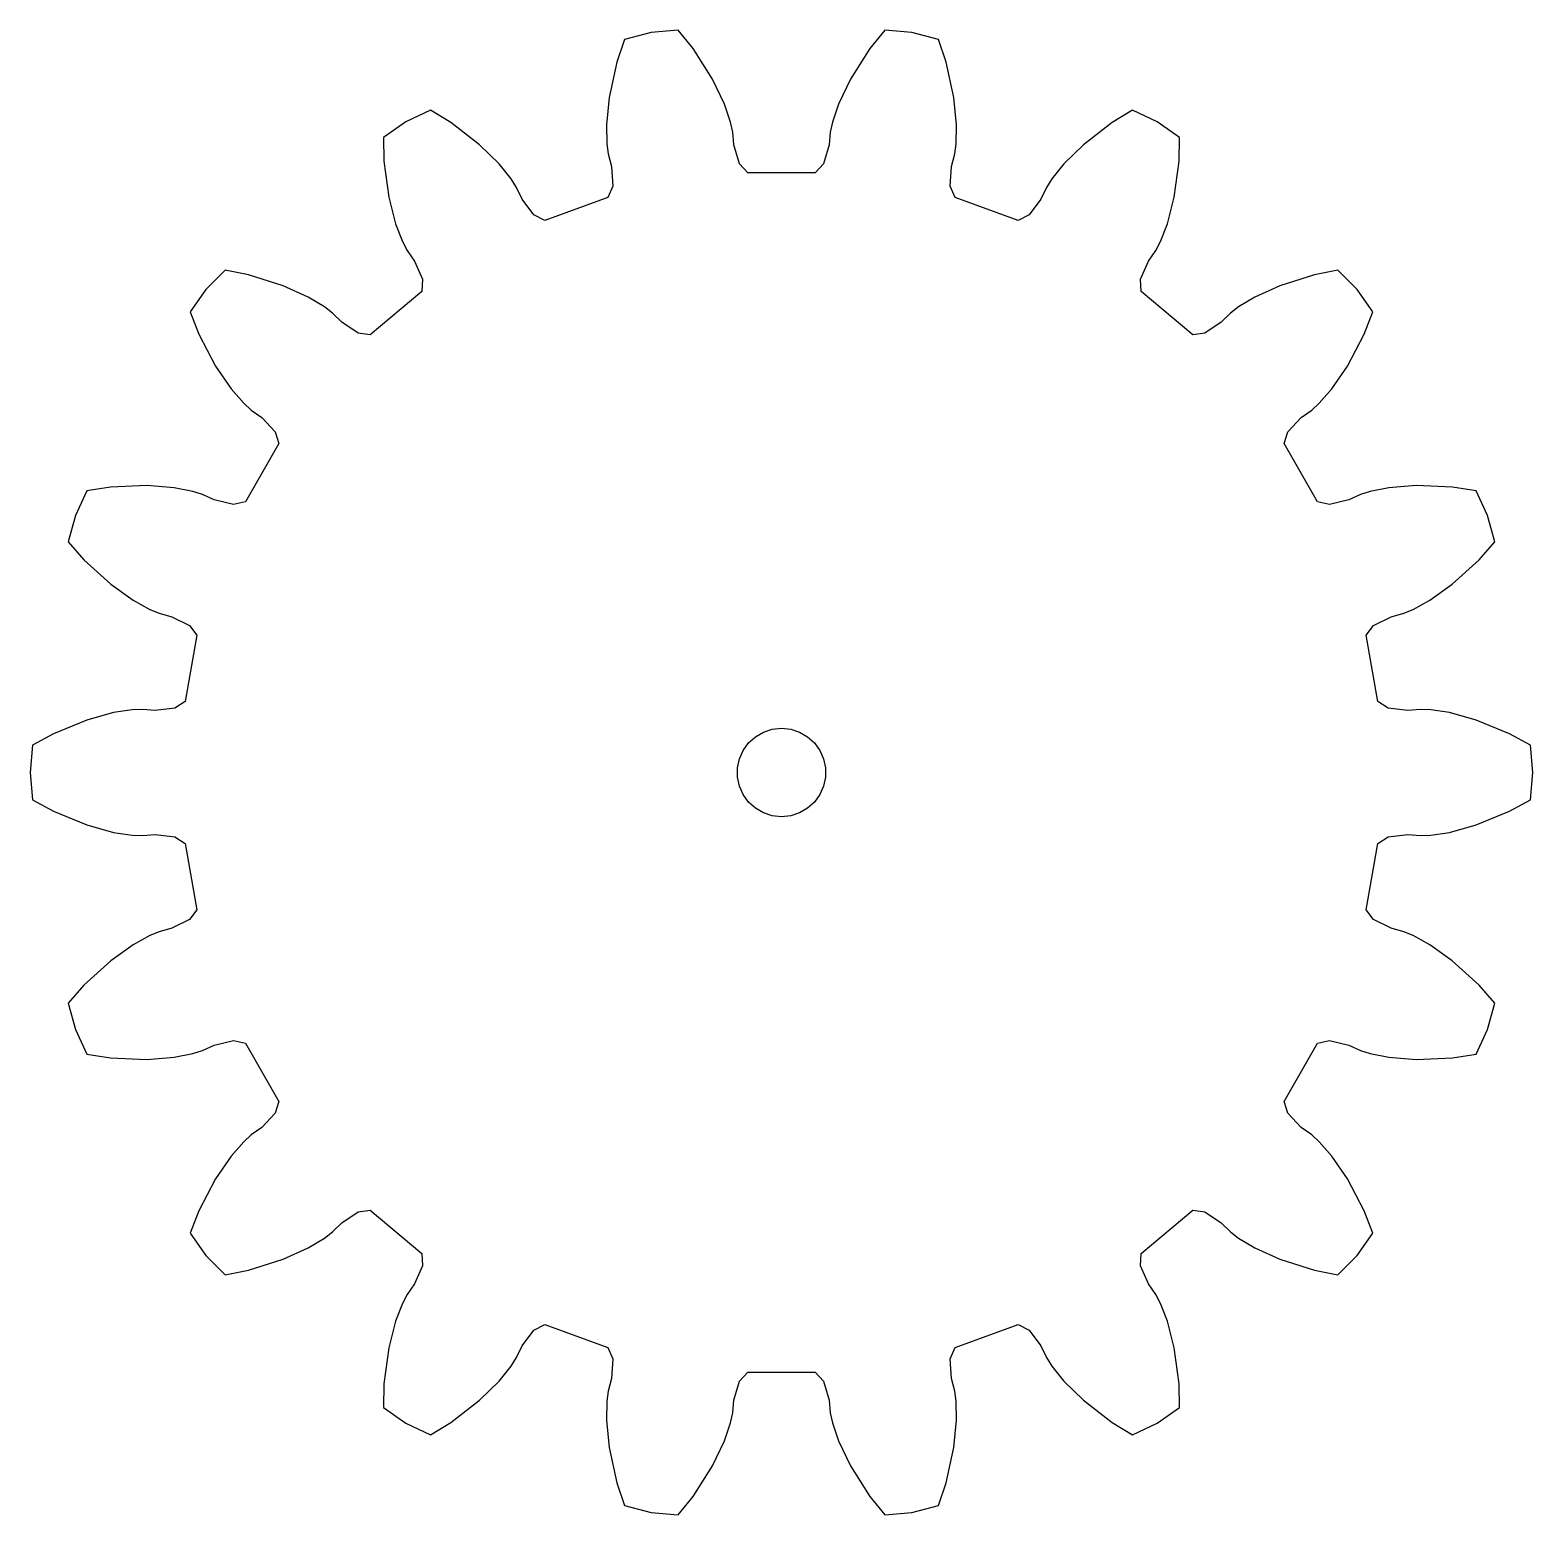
# Model space of a CAD drawing. Header units: metres. Extents: x -25.5 to 25.5, y -25.2 to 25.2.
import ezdxf

# ---------------------------------------------------------------- set-up
doc = ezdxf.new("R2010")
doc.units = ezdxf.units.M

msp = doc.modelspace()

# ---------------------------------------------------------------- linework, layer by layer
for p, q in [((-4.422, 25.078), (-5.317, 24.838)), ((-3.499, 25.159), (-4.422, 25.078)), ((-2.992, 24.53), (-3.499, 25.159)), ((3.499, 25.159), (2.992, 24.53)), ((4.422, 25.078), (3.499, 25.159)), ((5.317, 24.838), (4.422, 25.078)), ((-5.317, 24.838), (-5.578, 24.074)), ((-2.337, 23.49), (-2.992, 24.53)), ((2.992, 24.53), (2.337, 23.49)), ((5.578, 24.074), (5.317, 24.838)), ((-5.578, 24.074), (-5.838, 22.873)), ((5.838, 22.873), (5.578, 24.074)), ((-1.934, 22.647), (-2.337, 23.49)), ((2.337, 23.49), (1.934, 22.647)), ((-11.893, 22.445), (-12.732, 22.053)), ((-11.201, 22.027), (-11.893, 22.445)), ((-5.838, 22.873), (-5.929, 21.943)), ((-1.727, 22.041), (-1.934, 22.647)), ((1.934, 22.647), (1.727, 22.041)), ((5.929, 21.943), (5.838, 22.873)), ((11.893, 22.445), (11.201, 22.027)), ((12.732, 22.053), (11.893, 22.445)), ((-12.732, 22.053), (-13.491, 21.522)), ((-10.23, 21.274), (-11.201, 22.027)), ((-5.929, 21.943), (-5.916, 21.302)), ((-1.653, 21.702), (-1.727, 22.041)), ((1.727, 22.041), (1.653, 21.702)), ((5.916, 21.302), (5.929, 21.943)), ((11.201, 22.027), (10.23, 21.274)), ((13.491, 21.522), (12.732, 22.053)), ((-13.491, 21.522), (-13.476, 20.714)), ((-1.611, 21.267), (-1.653, 21.702)), ((1.653, 21.702), (1.611, 21.267)), ((13.476, 20.714), (13.491, 21.522)), ((-9.563, 20.62), (-10.23, 21.274)), ((-5.916, 21.302), (-5.869, 20.959)), ((-5.869, 20.959), (-5.76, 20.535)), ((-1.42, 20.626), (-1.611, 21.267)), ((1.611, 21.267), (1.42, 20.626)), ((5.76, 20.535), (5.869, 20.959)), ((5.869, 20.959), (5.916, 21.302)), ((10.23, 21.274), (9.563, 20.62)), ((-13.476, 20.714), (-13.309, 19.497)), ((-9.161, 20.121), (-9.563, 20.62)), ((-5.76, 20.535), (-5.72, 19.868)), ((-1.139, 20.322), (-1.42, 20.626)), ((1.42, 20.626), (1.139, 20.322)), ((5.72, 19.868), (5.76, 20.535)), ((9.563, 20.62), (9.161, 20.121)), ((13.309, 19.497), (13.476, 20.714)), ((-8.976, 19.828), (-9.161, 20.121)), ((-5.72, 19.868), (-5.881, 19.486)), ((1.139, 20.322), (-1.139, 20.322)), ((5.881, 19.486), (5.72, 19.868)), ((9.161, 20.121), (8.976, 19.828)), ((-13.309, 19.497), (-13.076, 18.592)), ((-8.787, 19.433), (-8.976, 19.828)), ((-8.389, 18.897), (-8.787, 19.433)), ((-5.881, 19.486), (-8.02, 18.707)), ((8.02, 18.707), (5.881, 19.486)), ((8.787, 19.433), (8.389, 18.897)), ((8.976, 19.828), (8.787, 19.433)), ((13.076, 18.592), (13.309, 19.497)), ((-8.02, 18.707), (-8.389, 18.897)), ((8.389, 18.897), (8.02, 18.707)), ((-13.076, 18.592), (-12.845, 17.994)), ((12.845, 17.994), (13.076, 18.592)), ((-12.845, 17.994), (-12.684, 17.688)), ((12.684, 17.688), (12.845, 17.994)), ((-12.684, 17.688), (-12.436, 17.327)), ((-12.436, 17.327), (-12.17, 16.714)), ((12.17, 16.714), (12.436, 17.327)), ((12.436, 17.327), (12.684, 17.688)), ((-18.852, 17.024), (-19.507, 16.368)), ((-18.059, 16.868), (-18.852, 17.024)), ((-16.889, 16.492), (-18.059, 16.868)), ((18.059, 16.868), (16.889, 16.492)), ((18.852, 17.024), (18.059, 16.868)), ((19.507, 16.368), (18.852, 17.024)), ((-19.507, 16.368), (-20.039, 15.61)), ((-16.039, 16.106), (-16.889, 16.492)), ((-12.19, 16.299), (-13.935, 14.836)), ((-12.17, 16.714), (-12.19, 16.299)), ((12.19, 16.299), (12.17, 16.714)), ((13.935, 14.836), (12.19, 16.299)), ((16.889, 16.492), (16.039, 16.106)), ((20.039, 15.61), (19.507, 16.368)), ((-15.49, 15.775), (-16.039, 16.106)), ((16.039, 16.106), (15.49, 15.775)), ((-20.039, 15.61), (-19.747, 14.856)), ((-15.216, 15.562), (-15.49, 15.775)), ((-14.904, 15.256), (-15.216, 15.562)), ((15.216, 15.562), (14.904, 15.256)), ((15.49, 15.775), (15.216, 15.562)), ((19.747, 14.856), (20.039, 15.61)), ((-19.747, 14.856), (-19.175, 13.769)), ((-14.346, 14.888), (-14.904, 15.256)), ((-13.935, 14.836), (-14.346, 14.888)), ((14.346, 14.888), (13.935, 14.836)), ((14.904, 15.256), (14.346, 14.888)), ((19.175, 13.769), (19.747, 14.856)), ((-19.175, 13.769), (-18.646, 12.998)), ((18.646, 12.998), (19.175, 13.769)), ((-18.646, 12.998), (-18.225, 12.516)), ((18.225, 12.516), (18.646, 12.998)), ((-18.225, 12.516), (-17.968, 12.283)), ((-17.968, 12.283), (-17.612, 12.028)), ((17.612, 12.028), (17.968, 12.283)), ((17.968, 12.283), (18.225, 12.516)), ((-17.612, 12.028), (-17.153, 11.543)), ((17.153, 11.543), (17.612, 12.028)), ((-17.153, 11.543), (-17.03, 11.147)), ((17.03, 11.147), (17.153, 11.543)), ((-17.03, 11.147), (-18.169, 9.175)), ((18.169, 9.175), (17.03, 11.147)), ((-21.512, 9.721), (-22.739, 9.674)), ((-20.58, 9.649), (-21.512, 9.721)), ((21.512, 9.721), (20.58, 9.649)), ((22.739, 9.674), (21.512, 9.721)), ((-23.538, 9.549), (-23.929, 8.709)), ((-22.739, 9.674), (-23.538, 9.549)), ((-19.951, 9.525), (-20.58, 9.649)), ((-19.621, 9.419), (-19.951, 9.525)), ((-19.223, 9.238), (-19.621, 9.419)), ((-18.573, 9.083), (-19.223, 9.238)), ((-18.169, 9.175), (-18.573, 9.083)), ((18.573, 9.083), (18.169, 9.175)), ((19.223, 9.238), (18.573, 9.083)), ((19.621, 9.419), (19.223, 9.238)), ((19.951, 9.525), (19.621, 9.419)), ((20.58, 9.649), (19.951, 9.525)), ((23.538, 9.549), (22.739, 9.674)), ((23.929, 8.709), (23.538, 9.549)), ((-23.929, 8.709), (-24.169, 7.815)), ((24.169, 7.815), (23.929, 8.709)), ((-24.169, 7.815), (-23.637, 7.206)), ((23.637, 7.206), (24.169, 7.815)), ((-23.637, 7.206), (-22.728, 6.38)), ((22.728, 6.38), (23.637, 7.206)), ((-22.728, 6.38), (-21.967, 5.837)), ((21.967, 5.837), (22.728, 6.38)), ((-21.967, 5.837), (-21.406, 5.528)), ((21.406, 5.528), (21.967, 5.837)), ((-21.406, 5.528), (-21.085, 5.397)), ((-21.085, 5.397), (-20.664, 5.279)), ((-20.664, 5.279), (-20.066, 4.98)), ((20.066, 4.98), (20.664, 5.279)), ((20.664, 5.279), (21.085, 5.397)), ((21.085, 5.397), (21.406, 5.528)), ((-19.815, 4.65), (-20.211, 2.408)), ((-20.066, 4.98), (-19.815, 4.65)), ((19.815, 4.65), (20.066, 4.98)), ((20.211, 2.408), (19.815, 4.65)), ((-22.006, 2.127), (-22.639, 2.028)), ((-21.66, 2.14), (-22.006, 2.127)), ((-21.223, 2.106), (-21.66, 2.14)), ((-20.559, 2.183), (-21.223, 2.106)), ((-20.211, 2.408), (-20.559, 2.183)), ((20.559, 2.183), (20.211, 2.408)), ((21.223, 2.106), (20.559, 2.183)), ((21.66, 2.14), (21.223, 2.106)), ((22.006, 2.127), (21.66, 2.14)), ((22.639, 2.028), (22.006, 2.127)), ((-23.539, 1.778), (-24.676, 1.313)), ((-22.639, 2.028), (-23.539, 1.778)), ((23.539, 1.778), (22.639, 2.028)), ((24.676, 1.313), (23.539, 1.778)), ((-24.676, 1.313), (-25.384, 0.923)), ((-1.115, 1.004), (-0.882, 1.214)), ((-0.882, 1.214), (-0.61, 1.37)), ((-0.61, 1.37), (-0.312, 1.467)), ((-0.312, 1.467), (0, 1.5)), ((0, 1.5), (0.312, 1.467)), ((0.312, 1.467), (0.61, 1.37)), ((0.61, 1.37), (0.882, 1.214)), ((0.882, 1.214), (1.115, 1.004)), ((25.384, 0.923), (24.676, 1.313)), ((-25.384, 0.923), (-25.465, 0)), ((-1.427, 0.464), (-1.299, 0.75)), ((-1.299, 0.75), (-1.115, 1.004)), ((1.115, 1.004), (1.299, 0.75)), ((1.299, 0.75), (1.427, 0.464)), ((25.465, 0), (25.384, 0.923)), ((-1.492, 0.157), (-1.427, 0.464)), ((-1.492, -0.157), (-1.492, 0.157)), ((1.427, 0.464), (1.492, 0.157)), ((1.492, 0.157), (1.492, -0.157)), ((-25.465, 0), (-25.384, -0.923)), ((-1.427, -0.464), (-1.492, -0.157)), ((-1.299, -0.75), (-1.427, -0.464)), ((1.427, -0.464), (1.299, -0.75)), ((1.492, -0.157), (1.427, -0.464)), ((25.384, -0.923), (25.465, 0)), ((-25.384, -0.923), (-24.676, -1.313)), ((-1.115, -1.004), (-1.299, -0.75)), ((-0.882, -1.214), (-1.115, -1.004)), ((1.115, -1.004), (0.882, -1.214)), ((1.299, -0.75), (1.115, -1.004)), ((24.676, -1.313), (25.384, -0.923)), ((-24.676, -1.313), (-23.539, -1.778)), ((-0.61, -1.37), (-0.882, -1.214)), ((-0.312, -1.467), (-0.61, -1.37)), ((0, -1.5), (-0.312, -1.467)), ((0.312, -1.467), (0, -1.5)), ((0.61, -1.37), (0.312, -1.467)), ((0.882, -1.214), (0.61, -1.37)), ((23.539, -1.778), (24.676, -1.313)), ((-23.539, -1.778), (-22.639, -2.028)), ((-22.639, -2.028), (-22.006, -2.127)), ((22.006, -2.127), (22.639, -2.028)), ((22.639, -2.028), (23.539, -1.778)), ((-22.006, -2.127), (-21.66, -2.14)), ((-21.66, -2.14), (-21.223, -2.106)), ((-21.223, -2.106), (-20.559, -2.183)), ((-20.559, -2.183), (-20.211, -2.408)), ((-20.211, -2.408), (-19.815, -4.65)), ((19.815, -4.65), (20.211, -2.408)), ((20.211, -2.408), (20.559, -2.183)), ((20.559, -2.183), (21.223, -2.106)), ((21.223, -2.106), (21.66, -2.14)), ((21.66, -2.14), (22.006, -2.127)), ((-20.066, -4.98), (-20.664, -5.279)), ((-19.815, -4.65), (-20.066, -4.98)), ((20.066, -4.98), (19.815, -4.65)), ((20.664, -5.279), (20.066, -4.98)), ((-21.406, -5.528), (-21.967, -5.837)), ((-21.085, -5.397), (-21.406, -5.528)), ((-20.664, -5.279), (-21.085, -5.397)), ((21.085, -5.397), (20.664, -5.279)), ((21.406, -5.528), (21.085, -5.397)), ((21.967, -5.837), (21.406, -5.528)), ((-21.967, -5.837), (-22.728, -6.38)), ((22.728, -6.38), (21.967, -5.837)), ((-22.728, -6.38), (-23.637, -7.206)), ((23.637, -7.206), (22.728, -6.38)), ((-23.637, -7.206), (-24.169, -7.815)), ((24.169, -7.815), (23.637, -7.206)), ((-24.169, -7.815), (-23.929, -8.709)), ((23.929, -8.709), (24.169, -7.815)), ((-23.929, -8.709), (-23.538, -9.549)), ((-19.223, -9.238), (-18.573, -9.083)), ((-18.573, -9.083), (-18.169, -9.175)), ((18.169, -9.175), (18.573, -9.083)), ((18.573, -9.083), (19.223, -9.238)), ((23.538, -9.549), (23.929, -8.709)), ((-23.538, -9.549), (-22.739, -9.674)), ((-22.739, -9.674), (-21.512, -9.721)), ((-21.512, -9.721), (-20.58, -9.649)), ((-20.58, -9.649), (-19.951, -9.525)), ((-19.951, -9.525), (-19.621, -9.419)), ((-19.621, -9.419), (-19.223, -9.238)), ((-18.169, -9.175), (-17.03, -11.147)), ((17.03, -11.147), (18.169, -9.175)), ((19.223, -9.238), (19.621, -9.419)), ((19.621, -9.419), (19.951, -9.525)), ((19.951, -9.525), (20.58, -9.649)), ((20.58, -9.649), (21.512, -9.721)), ((21.512, -9.721), (22.739, -9.674)), ((22.739, -9.674), (23.538, -9.549)), ((-17.03, -11.147), (-17.153, -11.543)), ((17.153, -11.543), (17.03, -11.147)), ((-17.153, -11.543), (-17.612, -12.028)), ((17.612, -12.028), (17.153, -11.543)), ((-17.612, -12.028), (-17.968, -12.283)), ((17.968, -12.283), (17.612, -12.028)), ((-18.225, -12.516), (-18.646, -12.998)), ((-17.968, -12.283), (-18.225, -12.516)), ((18.225, -12.516), (17.968, -12.283)), ((18.646, -12.998), (18.225, -12.516)), ((-18.646, -12.998), (-19.175, -13.769)), ((19.175, -13.769), (18.646, -12.998)), ((-19.175, -13.769), (-19.747, -14.856)), ((19.747, -14.856), (19.175, -13.769)), ((-19.747, -14.856), (-20.039, -15.61)), ((-15.216, -15.562), (-14.904, -15.256)), ((-14.904, -15.256), (-14.346, -14.888)), ((-14.346, -14.888), (-13.935, -14.836)), ((-13.935, -14.836), (-12.19, -16.299)), ((12.19, -16.299), (13.935, -14.836)), ((13.935, -14.836), (14.346, -14.888)), ((14.346, -14.888), (14.904, -15.256)), ((14.904, -15.256), (15.216, -15.562)), ((20.039, -15.61), (19.747, -14.856)), ((-20.039, -15.61), (-19.507, -16.368)), ((-16.039, -16.106), (-15.49, -15.775)), ((-15.49, -15.775), (-15.216, -15.562)), ((15.216, -15.562), (15.49, -15.775)), ((15.49, -15.775), (16.039, -16.106)), ((19.507, -16.368), (20.039, -15.61)), ((-16.889, -16.492), (-16.039, -16.106)), ((16.039, -16.106), (16.889, -16.492)), ((-19.507, -16.368), (-18.852, -17.024)), ((-18.059, -16.868), (-16.889, -16.492)), ((-12.17, -16.714), (-12.436, -17.327)), ((-12.19, -16.299), (-12.17, -16.714)), ((12.17, -16.714), (12.19, -16.299)), ((12.436, -17.327), (12.17, -16.714)), ((16.889, -16.492), (18.059, -16.868)), ((18.852, -17.024), (19.507, -16.368)), ((-18.852, -17.024), (-18.059, -16.868)), ((18.059, -16.868), (18.852, -17.024)), ((-12.684, -17.688), (-12.845, -17.994)), ((-12.436, -17.327), (-12.684, -17.688)), ((12.684, -17.688), (12.436, -17.327)), ((12.845, -17.994), (12.684, -17.688)), ((-12.845, -17.994), (-13.076, -18.592)), ((13.076, -18.592), (12.845, -17.994)), ((-13.076, -18.592), (-13.309, -19.497)), ((-8.389, -18.897), (-8.02, -18.707)), ((-8.02, -18.707), (-5.881, -19.486)), ((5.881, -19.486), (8.02, -18.707)), ((8.02, -18.707), (8.389, -18.897)), ((13.309, -19.497), (13.076, -18.592)), ((-8.787, -19.433), (-8.389, -18.897)), ((8.389, -18.897), (8.787, -19.433)), ((-13.309, -19.497), (-13.476, -20.714)), ((-9.161, -20.121), (-8.976, -19.828)), ((-8.976, -19.828), (-8.787, -19.433)), ((-5.881, -19.486), (-5.72, -19.868)), ((5.72, -19.868), (5.881, -19.486)), ((8.787, -19.433), (8.976, -19.828)), ((8.976, -19.828), (9.161, -20.121)), ((13.476, -20.714), (13.309, -19.497)), ((-9.563, -20.62), (-9.161, -20.121)), ((-5.72, -19.868), (-5.76, -20.535)), ((-1.42, -20.626), (-1.139, -20.322)), ((-1.139, -20.322), (1.139, -20.322)), ((1.139, -20.322), (1.42, -20.626)), ((5.76, -20.535), (5.72, -19.868)), ((9.161, -20.121), (9.563, -20.62)), ((-13.476, -20.714), (-13.491, -21.522)), ((-10.23, -21.274), (-9.563, -20.62)), ((-5.76, -20.535), (-5.869, -20.959)), ((-1.611, -21.267), (-1.42, -20.626)), ((1.42, -20.626), (1.611, -21.267)), ((5.869, -20.959), (5.76, -20.535)), ((9.563, -20.62), (10.23, -21.274)), ((13.491, -21.522), (13.476, -20.714)), ((-11.201, -22.027), (-10.23, -21.274)), ((-5.916, -21.302), (-5.929, -21.943)), ((-5.869, -20.959), (-5.916, -21.302)), ((-1.653, -21.702), (-1.611, -21.267)), ((1.611, -21.267), (1.653, -21.702)), ((5.916, -21.302), (5.869, -20.959)), ((5.929, -21.943), (5.916, -21.302)), ((10.23, -21.274), (11.201, -22.027)), ((-13.491, -21.522), (-12.732, -22.053)), ((-1.727, -22.041), (-1.653, -21.702)), ((1.653, -21.702), (1.727, -22.041)), ((12.732, -22.053), (13.491, -21.522)), ((-12.732, -22.053), (-11.893, -22.445)), ((-11.893, -22.445), (-11.201, -22.027)), ((-5.929, -21.943), (-5.838, -22.873)), ((-1.934, -22.647), (-1.727, -22.041)), ((1.727, -22.041), (1.934, -22.647)), ((5.838, -22.873), (5.929, -21.943)), ((11.201, -22.027), (11.893, -22.445)), ((11.893, -22.445), (12.732, -22.053)), ((-5.838, -22.873), (-5.578, -24.074)), ((-2.337, -23.49), (-1.934, -22.647)), ((1.934, -22.647), (2.337, -23.49)), ((5.578, -24.074), (5.838, -22.873)), ((-2.992, -24.53), (-2.337, -23.49)), ((2.337, -23.49), (2.992, -24.53)), ((-5.578, -24.074), (-5.317, -24.838)), ((5.317, -24.838), (5.578, -24.074)), ((-5.317, -24.838), (-4.422, -25.078)), ((-3.499, -25.159), (-2.992, -24.53)), ((2.992, -24.53), (3.499, -25.159)), ((4.422, -25.078), (5.317, -24.838)), ((-4.422, -25.078), (-3.499, -25.159)), ((3.499, -25.159), (4.422, -25.078))]:
    msp.add_line(p, q)

doc.saveas('drawing.dxf')
